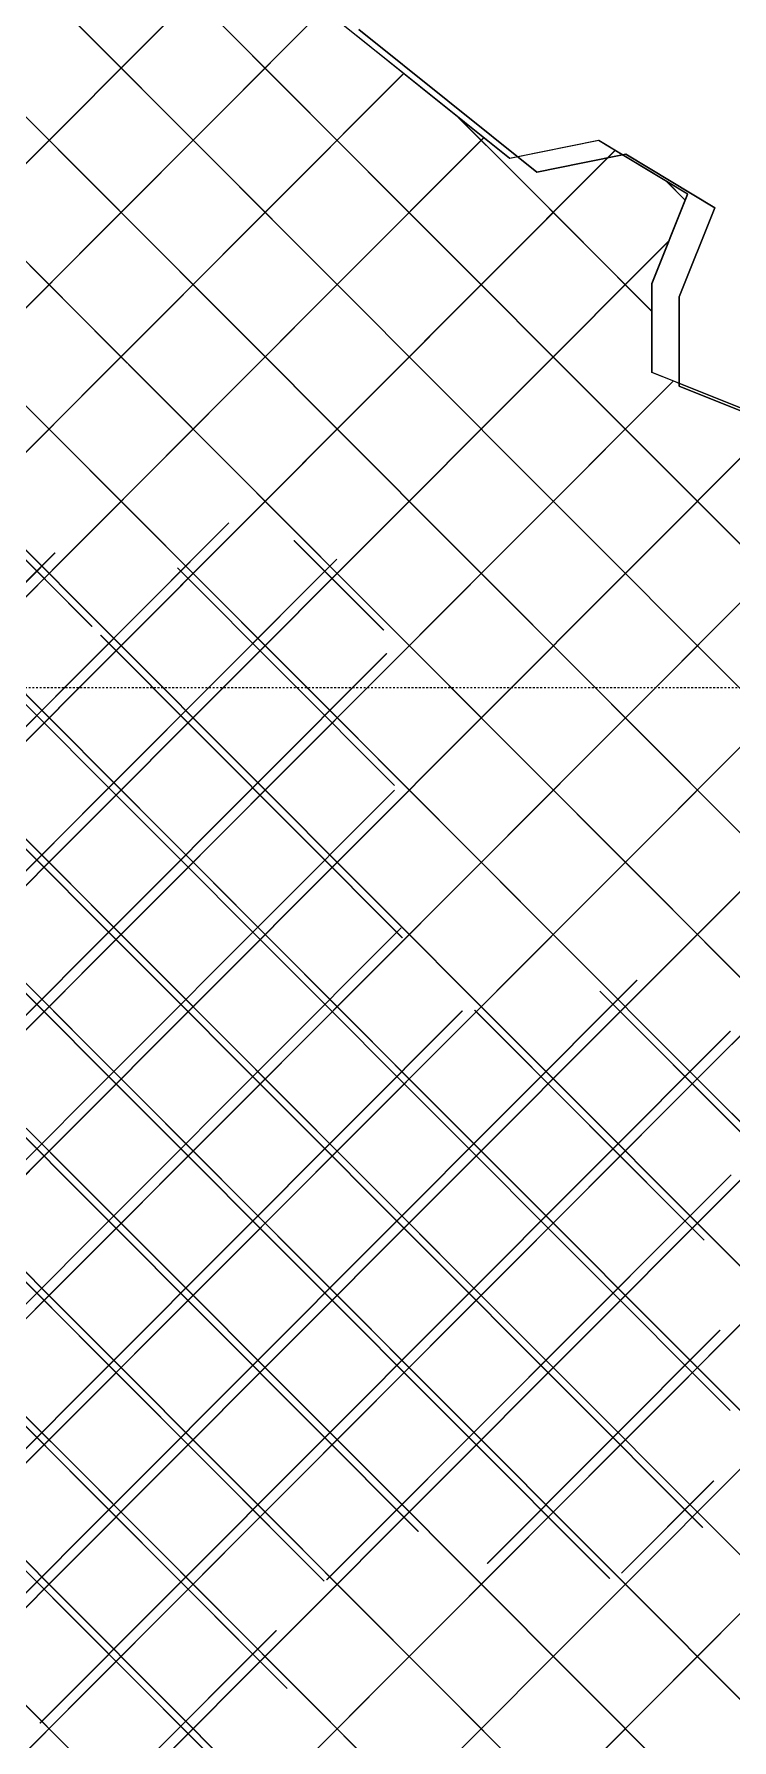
# Model space of a CAD drawing. Header units: millimetres. Extents: x -12186 to 152825, y -4386 to 9463.
# Drawn here: x 68602 to 68981, y 2883 to 3810 of the extents above; entities that cross this region are included whole.
import ezdxf

# ---------------------------------------------------------------- set-up
doc = ezdxf.new("R2010")
doc.units = ezdxf.units.MM
doc.linetypes.add('1000 Dashed', pattern=[2, 1, -1])
for name, color, linetype, lineweight in [('A-FLOR-LEVL', 51, 'Continuous', 5), ('G-IMPT', 8, 'Continuous', 5), ('L-PLNT', 71, 'Continuous', 5)]:
    doc.layers.add(name, color=color, linetype=linetype, lineweight=lineweight)

# ---------------------------------------------------------------- blocks, each defined once
blk = doc.blocks.new('SVA_Shades of Green Tree - Australian_Tree_based_on_Leopard_Tree_2901-V313-Section B-B')
at = {"layer": 'G-IMPT'}
for p, q in [((21320.39, 3703.94), (21086.19, 3938.54)), ((21320.52, 3703.94), (21086.2, 3938.66)), ((21071.5, 3708.26), (21230.79, 3867.82)), ((21071.51, 3708.14), (21230.92, 3867.82)), ((21083.79, 3642.02), (21265.72, 3824.25)), ((21083.79, 3642.14), (21265.6, 3824.25)), ((21219.73, 3648.05), (21066.29, 3801.74)), ((21219.6, 3648.05), (21066.29, 3801.61)), ((21148.76, 3628.67), (21308.37, 3788.54)), ((21177.33, 3657.41), (21308.24, 3788.54)), ((21368.68, 3734), (21338.17, 3764.56)), ((21368.81, 3734), (21338.3, 3764.56)), ((21078.32, 3401.25), (21423.24, 3746.75)), ((21419.09, 3742.72), (21423.11, 3746.75)), ((21078.32, 3401.38), (21419.09, 3742.72)), ((21443.22, 3659.34), (21368.68, 3734)), ((21443.34, 3659.34), (21368.81, 3734)), ((21461.24, 3719.72), (21450.94, 3730.03)), ((21461.37, 3719.72), (21451.07, 3730.03)), ((21158.2, 3631.25), (21070.56, 3719.03)), ((21158.08, 3631.25), (21070.58, 3718.89)), ((21130.56, 3375.28), (21452.44, 3697.7)), ((21130.69, 3375.28), (21452.57, 3697.7)), ((21419.12, 3605.05), (21320.39, 3703.94)), ((21419.25, 3605.05), (21320.52, 3703.94)), ((21148.63, 3628.67), (21177.23, 3657.31)), ((21122.31, 3210.03), (21556.05, 3644.5)), ((21335.61, 3531.84), (21219.6, 3648.05)), ((21335.74, 3531.84), (21219.73, 3648.05)), ((21086.9, 3566.83), (21148.63, 3628.67)), ((21086.91, 3566.71), (21148.76, 3628.67)), ((21298.34, 3490.87), (21158.2, 3631.25)), ((21298.21, 3490.87), (21158.81, 3630.51)), ((21076.31, 3242.38), (21454.85, 3621.56)), ((21076.32, 3242.52), (21454.72, 3621.56)), ((21261.28, 3449.44), (21096.55, 3614.45)), ((21261.41, 3449.44), (21096.68, 3614.45)), ((21128.34, 3137.77), (21603.23, 3613.45)), ((21128.47, 3137.77), (21603.35, 3613.45)), ((21458.07, 3620.22), (21456.75, 3620.75)), ((21808.12, 3215.4), (21419.12, 3605.05)), ((21808.24, 3215.4), (21419.25, 3605.05)), ((21122.18, 3210.03), (21508.92, 3597.42)), ((21449.72, 3302.7), (21733.9, 3587.36)), ((21753.3, 3191.88), (21377.37, 3568.44)), ((21753.43, 3191.88), (21377.49, 3568.44)), ((21078.24, 3409.11), (21213.38, 3544.47)), ((21078.24, 3409.24), (21213.25, 3544.47)), ((21220.91, 3411.58), (21087.81, 3544.9)), ((21220.78, 3411.58), (21087.82, 3544.76)), ((21138.96, 3488.19), (21088.05, 3539.18)), ((21138.83, 3488.19), (21088.05, 3539.05)), ((21112.78, 3043.76), (21602.09, 3533.89)), ((21112.91, 3043.76), (21602.22, 3533.89)), ((21297.39, 3486.22), (21248.71, 3534.98)), ((21297.52, 3486.22), (21248.84, 3534.98)), ((21698.49, 3168.36), (21335.61, 3531.84)), ((21698.61, 3168.36), (21335.74, 3531.84)), ((21078.89, 3331.33), (21272.05, 3524.81)), ((21078.89, 3331.47), (21271.92, 3524.81)), ((21086.43, 3495.74), (21118.93, 3528.29)), ((21086.44, 3495.88), (21118.8, 3528.29)), ((21303.25, 3401.92), (21185.34, 3520.02)), ((21303.38, 3401.92), (21185.47, 3520.02)), ((21643.67, 3144.83), (21298.21, 3490.87)), ((21643.8, 3144.83), (21298.34, 3490.87)), ((21449.59, 3302.7), (21638.72, 3492.15)), ((21307.57, 3319.17), (21143.58, 3483.43)), ((21307.69, 3319.17), (21143.71, 3483.43)), ((21466.15, 3240.86), (21706.83, 3481.94)), ((21466.27, 3240.86), (21706.96, 3481.94)), ((21076.55, 3250.56), (21299.11, 3473.49)), ((21076.56, 3250.69), (21298.98, 3473.49)), ((21180.41, 3373.72), (21085.39, 3468.89)), ((21180.28, 3373.72), (21085.39, 3468.77)), ((21485.7, 3062.31), (21085.18, 3463.49)), ((21485.83, 3062.31), (21085.19, 3463.62)), ((21393.84, 3316.65), (21261.28, 3449.44)), ((21393.97, 3316.65), (21261.41, 3449.44)), ((21360.98, 3271.15), (21220.78, 3411.58)), ((21361.1, 3271.15), (21220.91, 3411.58)), ((21479.98, 3176.28), (21717.38, 3414.08)), ((21480.11, 3176.28), (21717.51, 3414.08)), ((21042.96, 3138.48), (21303.38, 3399.34)), ((21042.96, 3138.61), (21303.25, 3399.34)), ((21470.91, 2998.82), (21078.41, 3391.98)), ((21470.78, 2998.82), (21078.41, 3391.85)), ((21361.44, 3113.83), (21093.96, 3381.76)), ((21361.56, 3113.83), (21094.09, 3381.76)), ((21078.65, 3323.16), (21130.69, 3375.28)), ((21078.66, 3323.29), (21130.56, 3375.28)), ((21328.34, 3225.41), (21180.28, 3373.72)), ((21328.47, 3225.41), (21180.41, 3373.72)), ((21049.21, 3066.32), (21307.02, 3324.56)), ((21049.21, 3066.44), (21306.89, 3324.56)), ((21331.41, 3065.6), (21078.53, 3318.91)), ((21331.29, 3065.6), (21078.53, 3318.79)), ((21420.16, 2971.1), (21078.37, 3313.46)), ((21420.29, 2971.1), (21078.38, 3313.59)), ((21466.15, 3244.23), (21393.84, 3316.65)), ((21466.27, 3244.23), (21393.97, 3316.65)), ((21317.5, 3170.39), (21449.59, 3302.7)), ((21317.63, 3170.39), (21449.72, 3302.7)), ((21063.81, 2924.21), (21435.09, 3296.12)), ((21063.94, 2924.21), (21435.22, 3296.12)), ((21494.42, 3210.43), (21414.83, 3290.15)), ((21494.55, 3210.43), (21414.96, 3290.15)), ((21045.93, 2984.6), (21340.24, 3279.41)), ((21045.96, 2984.77), (21340.11, 3279.41)), ((21471.57, 3154.88), (21346.84, 3279.83)), ((21471.7, 3154.88), (21346.97, 3279.83)), ((21830.18, 2801.15), (21360.98, 3271.15)), ((21830.31, 2801.15), (21361.1, 3271.15)), ((21110.59, 2892.64), (21485.81, 3268.49)), ((21110.72, 2892.64), (21485.93, 3268.49)), ((21556.46, 3153.76), (21466.15, 3244.23)), ((21556.59, 3153.76), (21466.27, 3244.23)), ((21316.26, 2996.74), (21073.77, 3239.64)), ((21316.39, 2996.74), (21073.9, 3239.64)), ((21351.76, 3126.28), (21466.15, 3240.86)), ((21351.89, 3126.28), (21466.27, 3240.86)), ((21772.68, 2780.32), (21328.34, 3225.41)), ((21772.81, 2780.32), (21328.47, 3225.41)), ((21129.68, 3189.12), (21103.07, 3215.77)), ((21129.81, 3189.12), (21103.2, 3215.77)), ((21043.11, 3130.69), (21122.31, 3210.03)), ((21043.11, 3130.82), (21122.18, 3210.03)), ((21127.82, 3112.69), (21041.79, 3198.85)), ((21127.69, 3112.69), (21041.8, 3198.72)), ((21265.19, 2969.6), (21041.9, 3193.27)), ((21265.06, 2969.6), (21041.9, 3193.14)), ((21295.69, 3022.83), (21129.68, 3189.12)), ((21295.82, 3022.83), (21129.81, 3189.12)), ((21266.45, 2970.34), (21486.2, 3190.46)), ((21266.58, 2970.34), (21486.33, 3190.46)), ((21078.42, 2774.06), (21479.98, 3176.28)), ((21078.43, 2773.93), (21480.11, 3176.28)), ((21174.07, 3026.72), (21317.5, 3170.39)), ((21174.19, 3026.72), (21317.63, 3170.39)), ((21243.22, 2703.84), (21713.3, 3174.71)), ((21243.35, 2703.84), (21713.43, 3174.71)), ((21083.96, 2701.17), (21540.49, 3158.47)), ((21083.97, 2701.06), (21540.62, 3158.47)), ((21049.28, 3058.45), (21128.47, 3137.77)), ((21049.28, 3058.58), (21128.34, 3137.77)), ((21114.48, 2653.32), (21600.99, 3140.65)), ((21114.61, 2653.32), (21601.12, 3140.65)), ((21235.35, 3009.67), (21351.76, 3126.28)), ((21235.48, 3009.67), (21351.89, 3126.28)), ((21113.43, 3048.67), (21043.34, 3118.88)), ((21113.3, 3048.67), (21043.34, 3118.75)), ((21680.89, 2793.84), (21361.44, 3113.83)), ((21681.02, 2793.84), (21361.56, 3113.83)), ((21245.06, 2911.34), (21043.72, 3113.02)), ((21244.93, 2911.34), (21043.79, 3112.82)), ((21228.68, 3011.53), (21127.69, 3112.69)), ((21228.81, 3011.53), (21127.82, 3112.69)), ((21353.67, 2979.28), (21480.17, 3105.99)), ((21353.8, 2979.28), (21480.3, 3105.99)), ((21595.51, 2800.94), (21331.29, 3065.6)), ((21595.64, 2800.94), (21331.41, 3065.6)), ((21120.28, 3041.67), (21113.3, 3048.67)), ((21120.41, 3041.67), (21113.43, 3048.67)), ((21043.91, 2974.64), (21112.91, 3043.76)), ((21043.94, 2974.8), (21112.78, 3043.76)), ((21403.04, 2758.44), (21120.28, 3041.67)), ((21403.17, 2758.44), (21120.41, 3041.67)), ((21431.11, 2652.02), (21049.52, 3034.26)), ((21430.98, 2652.02), (21049.52, 3034.13)), ((21034.19, 2886.47), (21174.19, 3026.72)), ((21034.2, 2886.61), (21174.07, 3026.72)), ((21207.6, 2870.43), (21049.57, 3028.73)), ((21207.47, 2870.43), (21049.57, 3028.6)), ((21528.95, 2789.18), (21295.69, 3022.83)), ((21529.08, 2789.18), (21295.82, 3022.83)), ((21426.64, 2973.94), (21476.72, 3024.1)), ((21426.77, 2973.94), (21476.85, 3024.1)), ((21462.39, 2777.42), (21228.68, 3011.53)), ((21462.52, 2777.42), (21228.81, 3011.53)), ((21071.2, 2845.25), (21235.35, 3009.67)), ((21071.23, 2845.15), (21235.48, 3009.67)), ((21399.96, 2604.67), (21041.88, 2963.35)), ((21400.09, 2604.67), (21041.9, 2963.46)), ((21165.06, 2868.78), (21239.03, 2942.87)), ((21165.19, 2868.78), (21239.16, 2942.87))]:
    blk.add_line(p, q, dxfattribs=at)
at = {"layer": 'G-IMPT', "flags": 128}
for points in [[(21491.72, 3606.79), (21443.34, 3626.17), (21443.34, 3674.61), (21462.7, 3723.05), (21414.32, 3752.11), (21365.94, 3742.42), (21317.56, 3781.17), (21269.18, 3819.92)], [(21351.87, 3753.69), (21272.23, 3673.89), (21059.83, 3886.64)], [(21351.74, 3753.69), (21272.1, 3673.89), (21059.83, 3886.51)], [(21370.31, 3743.32), (21365.81, 3742.42), (21317.43, 3781.17), (21282.27, 3809.34)], [(21427.13, 3744.33), (21414.19, 3752.11), (21370.31, 3743.32)], [(21456.03, 3621.04), (21443.22, 3626.17), (21443.22, 3674.61), (21462.57, 3723.05), (21427.13, 3744.33)], [(21377.49, 3568.44), (21272.23, 3673.89), (21086.11, 3487.48)], [(21377.37, 3568.44), (21272.1, 3673.89), (21086.12, 3487.61)], [(21606.75, 3631.1), (21607.7, 3635.86), (21549.65, 3645.54), (21491.59, 3606.79), (21458.07, 3620.22)]]:
    blk.add_lwpolyline(points, dxfattribs=at)
at = {"layer": 'L-PLNT'}
for p, q in [((21332.28, 3773.78), (21283.91, 3812.53)), ((21283.91, 3812.49), (21332.24, 3773.78)), ((21380.66, 3735.03), (21332.28, 3773.78)), ((21332.28, 3773.74), (21380.62, 3735.03)), ((21429.04, 3744.71), (21404.85, 3739.87)), ((21404.85, 3739.88), (21429, 3744.71)), ((21429, 3744.71), (21429.04, 3744.71)), ((21477.42, 3715.65), (21429.04, 3744.71)), ((21429.04, 3744.69), (21477.37, 3715.65)), ((21380.62, 3735.03), (21380.66, 3735.03)), ((21404.85, 3739.87), (21380.66, 3735.03)), ((21380.66, 3735.04), (21404.81, 3739.87)), ((21477.37, 3715.65), (21458.02, 3667.21)), ((21458.07, 3667.21), (21477.42, 3715.65)), ((21477.37, 3715.65), (21477.42, 3715.65)), ((21458.02, 3667.21), (21458.02, 3618.77)), ((21458.02, 3667.21), (21458.07, 3667.21)), ((21458.07, 3618.77), (21458.07, 3667.21)), ((21458.02, 3618.77), (21458.07, 3618.77)), ((21506.44, 3599.4), (21458.07, 3618.77)), ((21458.07, 3618.76), (21506.4, 3599.4))]:
    blk.add_line(p, q, dxfattribs=at)

msp = doc.modelspace()

# ---------------------------------------------------------------- linework, layer by layer
at = {"layer": 'A-FLOR-LEVL', "linetype": '1000 Dashed'}
msp.add_line((40316.76, 3455), (71229.08, 3455), dxfattribs=at)

# ---------------------------------------------------------------- block references
at = {"layer": 'L-PLNT'}
msp.add_blockref('SVA_Shades of Green Tree - Australian_Tree_based_on_Leopard_Tree_2901-V313-Section B-B', (47494.18, 0), dxfattribs=at)

doc.saveas('drawing.dxf')
